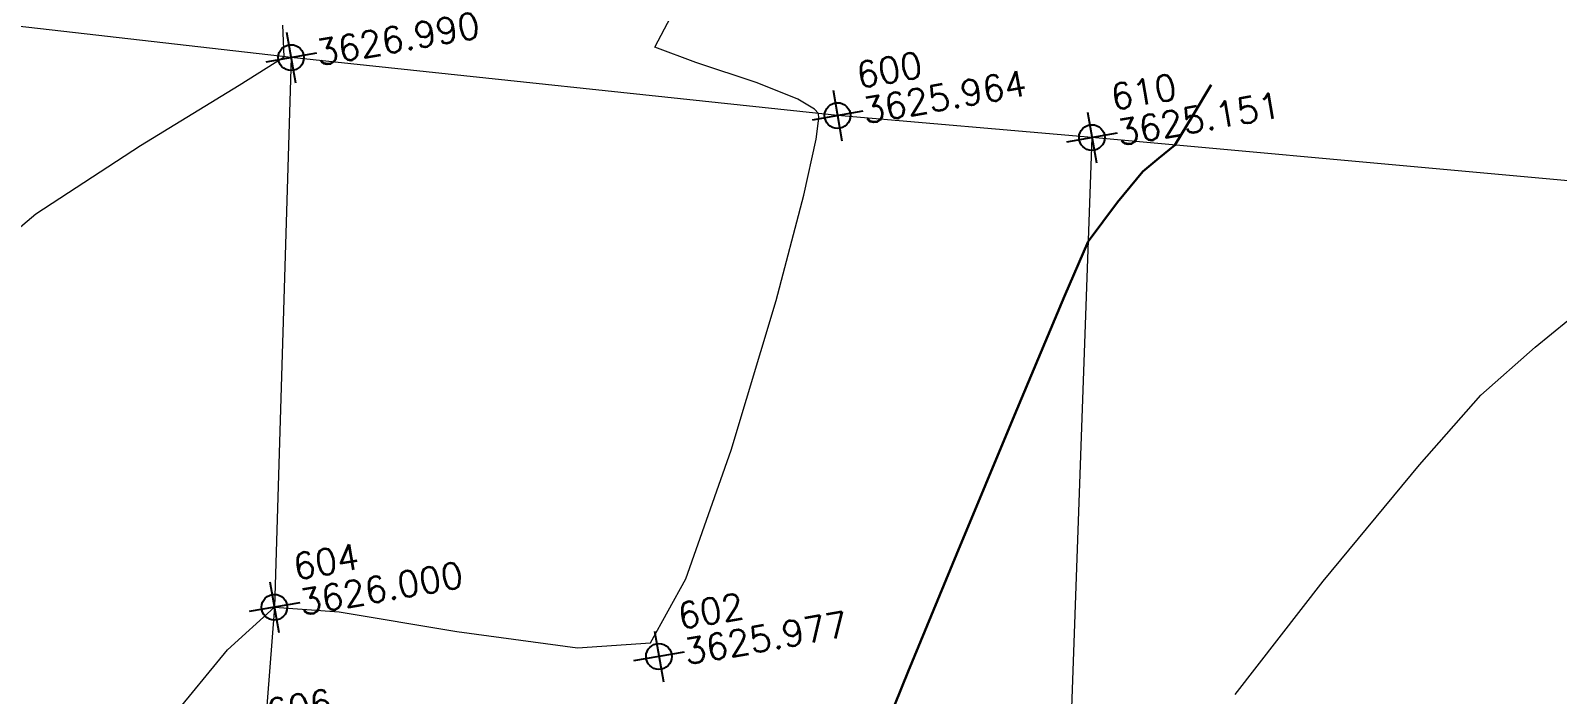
# Model space of a CAD drawing. Header units: millimetres. Extents: x 736950 to 740938, y 8500595 to 8502163.
# Drawn here: x 737860.19 to 737866.12, y 8501306.7 to 8501309.28 of the extents above; entities that cross this region are included whole.
import ezdxf

# ---------------------------------------------------------------- set-up
doc = ezdxf.new("R2010")
doc.units = ezdxf.units.MM
for name, color, linetype, lineweight in [('CONT-MJR', 80, 'Continuous', 30), ('CONT-MNR', 96, 'Continuous', 15), ('pista', 251, 'Continuous', 5)]:
    doc.layers.add(name, color=color, linetype=linetype, lineweight=lineweight)
doc.styles.add('5mm', font='arial.ttf', dxfattribs={"height": 3})

msp = doc.modelspace()

# ---------------------------------------------------------------- hatches: boundary and pattern name
at = {"layer": 'pista'}
h = msp.add_hatch(dxfattribs=at)
h.set_pattern_fill('HONEY', color=256, scale=3, angle=9.94991650582834, style=0)
h.set_pattern_definition([(9.94991650582834, (1479841.21072825, -18.49207214638591), (0.4979252195647159, 0.4170677100899267), [0.375, -0.75]), (129.9499165058283, (1479841.21072825, -18.49207214638591), (-0.6101538418184378, 0.222682034283025), [0.3749999999999999, -0.7499999999999998]), (69.94991650582834, (1479841.21072825, -18.49207214638591), (-0.112228622253722, 0.6397497443729518), [-0.75, 0.375])])
h.paths.add_polyline_path([(737744.7999806425, 8501250.923935566), (737743.4751223363, 8501250.754223157), (737756.465848178, 8501242.026572531), (737763.5739612179, 8501242.006896213), (737770.002546867, 8501243.455222024), (737769.8468594846, 8501244.342704736), (737763.4750639071, 8501242.907173423), (737756.7405500773, 8501242.925815564)])
h.paths.add_polyline_path([(737794.2809870465, 8501256.017245878), (737809.7820272583, 8501263.709828075), (737823.391616501, 8501273.483615467), (737837.0791595323, 8501280.557800073), (737851.5530432165, 8501285.77819753), (737870.8510758049, 8501293.050216693, -0.9976846880626209), (737871.0089264096, 8501292.63424804), (737865.2748787645, 8501289.581801567, 0.7845063948290762), (737866.1540430214, 8501286.121818589), (737883.2588851704, 8501291.348365877), (737897.4188924351, 8501296.516943583), (737903.2981396064, 8501301.44146652, -0.5512150924587264), (737904.1219025984, 8501301.177325813), (737906.855912117, 8501297.98174819, 0.5618964424650519), (737910.2738656431, 8501298.536066804), (737914.22079628, 8501308.558674501), (737925.6412323939, 8501300.72656757, 0.340189525830376), (737928.7023693406, 8501300.894137181), (737936.9171069289, 8501306.117412793, -0.358727273887905), (737938.1716059428, 8501305.962964654), (737943.1732157968, 8501301.051021611, 0.3417074120720416), (737946.0555081918, 8501300.709858142), (737955.8779356404, 8501307.072689936), (737971.8320576148, 8501314.464803053), (737988.5677626224, 8501323.411181662), (738023.1375471824, 8501336.282937778), (738044.4246208373, 8501357.728329657), (738061.4456776979, 8501362.208386911), (738078.9085143938, 8501363.070318012), (738112.0997810266, 8501372.051506756), (738118.6561313582, 8501373.365123207), (738128.3493353954, 8501376.976906104), (738155.2251721952, 8501366.826195797), (738176.6167526407, 8501363.543890122), (738193.8053773039, 8501353.328603027), (738204.7313956148, 8501340.877429372), (738207.705198212, 8501335.751671141), (738214.35685511, 8501331.742925933), (738229.9282901662, 8501313.374534177), (738233.5603594936, 8501308.186787868), (738234.53883727, 8501308.358438132), (738230.6417003467, 8501313.924784988), (738214.9478837823, 8501332.43754055), (738208.3676942562, 8501336.403214611), (738205.4657963786, 8501341.405035153), (738194.387784551, 8501354.029418997), (738176.9261677533, 8501364.406946706), (738155.4549153853, 8501367.70147717), (738128.3514754312, 8501377.93815071), (738118.4090486554, 8501374.233504975), (738111.8936108743, 8501372.928085677), (738078.7671659255, 8501363.964436961), (738061.3074614278, 8501363.102660457), (738043.958527311, 8501358.536303693), (738022.6381405202, 8501337.057350922), (737988.196920163, 8501324.233464561), (737971.4304040315, 8501315.270615296), (737955.4419368334, 8501307.862588815), (737945.5806043665, 8501301.47455489, -0.3391433520832071), (737943.8038299843, 8501301.693147572), (737938.8116631231, 8501306.59581691, 0.3560082385246841), (737936.4342009705, 8501306.876887502), (737928.158540546, 8501301.61487459, -0.3502196171718997), (737926.1502499409, 8501301.468794718), (737914.5128481541, 8501309.44969617, 0.4302069892023044), (737913.4330382891, 8501309.014522241), (737909.4507249827, 8501298.90206584, -0.5704007069138802), (737907.5397775185, 8501298.566836312), (737904.9064502402, 8501301.644734057, 0.4931454261128044), (737902.7202336333, 8501302.131411942), (737896.9620044216, 8501297.308254998), (737882.9728831241, 8501292.20205278), (737866.0373022418, 8501287.027224885, -0.7384715771871906), (737865.6977918843, 8501288.787355538), (737871.5108758068, 8501291.881875956, 0.9119586051647783), (737870.5337161538, 8501293.892406015), (737851.2416702455, 8501286.62264278), (737836.7183275839, 8501281.384406622), (737822.9200107896, 8501274.252970394), (737809.3164408724, 8501264.483505804), (737793.8201376351, 8501256.79327439), (737778.9884914039, 8501246.402265295), (737769.846859484, 8501244.34270474), (737770.0025468671, 8501243.455222024), (737779.3594973255, 8501245.563292695)])
h.paths.add_polyline_path([(738260.5182952256, 8501271.251537092), (738234.538837269, 8501308.358438132), (738233.56035949, 8501308.186787868), (738259.6897886079, 8501270.86568047), (738269.3749442189, 8501234.589470252), (738274.5057655985, 8501215.583008338), (738279.7983711922, 8501189.602392923), (738280.7089290785, 8501189.641305126), (738275.382018582, 8501215.790318219), (738270.2441657205, 8501234.822827347)])

# ---------------------------------------------------------------- linework, layer by layer
at = {"linetype": 'Continuous', "extrusion": (0.9849591664230046, 0.172787269436437, 0)}
for points, elevation in [([(8245949.474062788, 0), (8245949.274062788, 0)], 2195681.150162655), ([(8245948.885062789, 0), (8245948.685062788, 0)], 2195683.203162654), ([(8245948.630062788, 0), (8245948.430062787, 0)], 2195684.162162655), ([(8245947.381062787, 0), (8245947.181062788, 0)], 2195680.717162655), ([(8245946.934062786, 0), (8245946.734062787, 0)], 2195682.156162655)]:
    msp.add_lwpolyline(points, dxfattribs=dict(at, elevation=elevation))
at = {"linetype": 'Continuous', "extrusion": (-0.172787269436437, 0.9849591664230046, 0)}
for points, elevation in [([(-2195681.250162655, 0), (-2195681.050162654, 0)], 8245949.374062787), ([(-2195683.303162655, 0), (-2195683.103162655, 0)], 8245948.785062787), ([(-2195684.262162655, 0), (-2195684.062162655, 0)], 8245948.530062789), ([(-2195680.817162654, 0), (-2195680.617162655, 0)], 8245947.281062788), ([(-2195682.256162655, 0), (-2195682.056162655, 0)], 8245946.834062788)]:
    msp.add_lwpolyline(points, dxfattribs=dict(at, elevation=elevation))
at = {"linetype": 'Continuous'}
for centre in [(737861.1991395064, 8501309.17233284), (737863.3230323767, 8501308.946924156), (737864.3116689711, 8501308.86146256), (737861.1342959423, 8501307.035996417), (737862.6288880922, 8501306.84436055)]:
    msp.add_circle(centre, 0.05, dxfattribs=at)
at = {"layer": 'CONT-MJR', "elevation": 3625}
for points in [[(737864.7038718051, 8501308.946777098), (737864.7749749817, 8501309.066562597)], [(737864.5721422187, 8501308.780912237), (737864.6338530328, 8501308.832126439)], [(737864.4115282729, 8501308.609770196), (737864.509919422, 8501308.730049916)], [(737864.204808978, 8501308.244898962), (737864.2972677852, 8501308.45742093)], [(737863.5981404906, 8501306.786723442), (737863.7853427212, 8501307.240638798)]]:
    msp.add_lwpolyline(points, dxfattribs=at)
at = {"layer": 'CONT-MJR', "extrusion": (0.8534325612455151, -0.5212032841472897, 0), "elevation": -3801192.378532988}
msp.add_lwpolyline([(7639871.240961133, 3625.000000000013), (7639871.37530175, 3625.000000000013)], dxfattribs=at)
at = {"layer": 'CONT-MJR', "extrusion": (0.6328856182763548, -0.7742453062040197, 0), "elevation": -6115114.544267872}
msp.add_lwpolyline([(5951644.165195459, 3625.000000000003), (5951644.245561198, 3625.000000000003)], dxfattribs=at)
at = {"layer": 'CONT-MJR', "extrusion": (0.8000036812884341, -0.599995091584051, 0), "elevation": -4510449.192389011}
msp.add_lwpolyline([(7243793.018321035, 3625.000000000013), (7243793.208756741, 3625.000000000013)], dxfattribs=at)
at = {"layer": 'CONT-MJR', "extrusion": (0.9220209702215004, -0.3871399365498256, 0), "elevation": -2610869.664511008}
msp.add_lwpolyline([(8124040.676583513, 3625.000000000006), (8124041.177545927, 3625.000000000006)], dxfattribs=at)
at = {"layer": 'CONT-MJR', "extrusion": (0.9233550787360479, -0.3839471299181006, 0), "elevation": -2582742.241983631}
msp.add_lwpolyline([(8133025.899192222, 3625.000000000003), (8133026.486574395, 3625.000000000003)], dxfattribs=at)
at = {"layer": 'CONT-MJR', "extrusion": (0.9278970934927014, -0.3728364036515168, 0), "elevation": -2484935.160591573}
msp.add_lwpolyline([(8163440.056775949, 3625.000000000006), (8163440.26860653, 3625.000000000006)], dxfattribs=at)
at = {"layer": 'CONT-MNR', "extrusion": (0.9990166245084644, 0.04433716224245637, 0), "elevation": 1114059.50198889}
msp.add_lwpolyline([(8460234.52580935, 3627.000000000003), (8460234.648983974, 3627.000000000003)], dxfattribs=at)
at = {"layer": 'CONT-MNR', "extrusion": (0.8830093206093698, -0.4693554513553446, 0), "elevation": -3338596.258597344}
msp.add_lwpolyline([(7853055.112161859, 3626), (7853055.245131827, 3626)], dxfattribs=at)
at = {"layer": 'CONT-MNR'}
for points, elevation in [([(737860.997931749, 8501309.064880965), (737861.1723984819, 8501309.175411455)], 3627), ([(737862.7724952933, 8501309.153704152), (737862.6125941017, 8501309.2131452)], 3626), ([(737863.0104894944, 8501309.073977321), (737862.7724952933, 8501309.153704152)], 3626), ([(737863.2338753184, 8501308.97194993), (737863.168515145, 8501309.01055349)], 3626), ([(737863.2485097988, 8501308.954833236), (737863.2338753184, 8501308.97194993)], 3626), ([(737863.2396365104, 8501308.854720445), (737863.2504517946, 8501308.93677373)], 3626), ([(737863.1919105805, 8501308.63717277), (737863.2396365104, 8501308.854720445)], 3626), ([(737859.9603080618, 8501308.356885223), (737860.207121012, 8501308.565005269)], 3627), ([(737865.822836401, 8501307.859767456), (737866.0338498371, 8501308.046431437)], 3624), ([(737865.5847153395, 8501307.588988375), (737865.822836401, 8501307.859767456)], 3624), ([(737861.1342959427, 8501307.03599644), (737861.386478894, 8501307.017881434)], 3626), ([(737861.386478894, 8501307.017881434), (737861.844140475, 8501306.941778567)], 3626), ([(737862.312412272, 8501306.878089724), (737862.5964258693, 8501306.897216806)], 3626)]:
    msp.add_lwpolyline(points, dxfattribs=dict(at, elevation=elevation))
at = {"layer": 'CONT-MNR', "extrusion": (0.5204845765554227, -0.8538710708109991, 0), "elevation": -6874976.605459896}
msp.add_lwpolyline([(5054837.960262364, 3627.000000000003), (5054838.409215, 3627.000000000003)], dxfattribs=at)
at = {"layer": 'CONT-MNR', "extrusion": (0.372471667068918, 0.9280435642958262, 0), "elevation": 8164418.239779877}
msp.add_lwpolyline([(2481727.574557467, 3626.000000000009), (2481727.744835734, 3626.000000000009)], dxfattribs=at)
at = {"layer": 'CONT-MNR', "extrusion": (0.9942679730570951, 0.1069167795667992, 0), "elevation": 1642566.372042322}
msp.add_lwpolyline([(8373689.24239919, 3626), (8373689.260562812, 3626)], dxfattribs=at)
at = {"layer": 'CONT-MNR', "extrusion": (-0.5469393241061602, 0.8371722497469065, 0), "elevation": 6713494.854190515}
msp.add_lwpolyline([(-5267416.050156112, 3627.00000000001), (-5267416.536869653, 3627.00000000001)], dxfattribs=at)
at = {"layer": 'CONT-MNR', "extrusion": (0.9670606422281227, -0.2545460945552515, 0), "elevation": -1450416.45995562}
msp.add_lwpolyline([(8409100.760943796, 3626.000000000013), (8409101.1842607, 3626.000000000013)], dxfattribs=at)
at = {"layer": 'CONT-MNR', "extrusion": (-0.6335201856194388, 0.7737261624196974, 0), "elevation": 6110231.423586269}
msp.add_lwpolyline([(-5956656.506333751, 3624), (-5956656.916512292, 3624)], dxfattribs=at)
at = {"layer": 'CONT-MNR', "extrusion": (0.9579396988652003, -0.2869695686619918, 0), "elevation": -1732788.414553287}
msp.add_lwpolyline([(8355484.287913352, 3626.000000000013), (8355484.894690776, 3626.000000000013)], dxfattribs=at)
at = {"layer": 'CONT-MNR', "extrusion": (0.9426115873670659, -0.3338912927306438, 0), "elevation": -2142994.471122401}
msp.add_lwpolyline([(8259796.565739286, 3626.00000000001), (8259797.096292119, 3626.00000000001)], dxfattribs=at)
at = {"layer": 'CONT-MNR', "extrusion": (0.7696749499532884, -0.6384359571753482, 0), "elevation": -4859623.790829813}
msp.add_lwpolyline([(7014322.826912868, 3624.000000000003), (7014323.413936622, 3624.000000000003)], dxfattribs=at)
at = {"layer": 'CONT-MNR', "extrusion": (0.8771273664378955, -0.4802578297599341, 0), "elevation": -3435619.724584453}
msp.add_lwpolyline([(7811093.219256612, 3626), (7811093.503390281, 3626)], dxfattribs=at)
at = {"layer": 'CONT-MNR', "extrusion": (0.7904792939921877, -0.6124887637904981, 0), "elevation": -4623687.928835747}
msp.add_lwpolyline([(7172040.85701739, 3624.000000000013), (7172041.414080705, 3624.000000000013)], dxfattribs=at)
at = {"layer": 'CONT-MNR', "extrusion": (-0.6732994890822279, 0.7393698654946731, 0), "elevation": 5788808.71499852}
msp.add_lwpolyline([(-6269477.72501584, 3626.000000000013), (-6269477.971485694, 3626.000000000013)], dxfattribs=at)
at = {"layer": 'CONT-MNR', "extrusion": (-0.1347675105104637, -0.9908772467419021, 0), "elevation": -8523191.420012841}
msp.add_lwpolyline([(-414569.460031005, 3626.000000000011), (-414568.9874479489, 3626.000000000011)], dxfattribs=at)
at = {"layer": 'CONT-MNR', "extrusion": (0.7734294284583234, -0.6338824174834253, 0), "elevation": -4818145.576118509}
msp.add_lwpolyline([(7042877.653483768, 3626.000000000011), (7042877.997711034, 3626.000000000011)], dxfattribs=at)
at = {"layer": 'pista'}
for points in [[(737861.1991395064, 8501309.17233284), (737859.0117258753, 8501309.424163353), (737857.8584652804, 8501309.469968777), (737857.8566320674, 8501306.198927097), (737857.8684069364, 8501305.95239409), (737857.9833390028, 8501304.811086673)], [(737864.3116689711, 8501308.86146256), (737863.3230323767, 8501308.946924156), (737861.1991395064, 8501309.17233284), (737861.1342959423, 8501307.035996417), (737861.0162428084, 8501305.50392473), (737861.3094660897, 8501304.51535098)], [(737867.3862866135, 8501308.581506575), (737864.3116689711, 8501308.86146256), (737864.2235451515, 8501306.38904872), (737864.2279647759, 8501306.06290693), (737864.4683236231, 8501304.247127036), (737864.4820805036, 8501304.168707106)]]:
    msp.add_lwpolyline(points, dxfattribs=at)

# ---------------------------------------------------------------- texts
at = {"color": 1, "char_height": 0.1, "attachment_point": 1, "rotation": 9.94991650582834, "style": '5mm'}
for s, insert, width in [('\\Ftxt.shx;\\W1.0000000000;\\T1.0000000000;\\o\\l3626.990', (737861.2889960597, 8501309.238859525), 0.8166666666666668), ('\\Ftxt.shx;\\W1.0000000000;\\T1.0000000000;\\o\\l3625.964', (737863.41288893, 8501309.01345084), 0.8333333333333334), ('\\Ftxt.shx;\\W1.0000000000;\\T1.0000000000;\\o\\l3625.151', (737864.4015255244, 8501308.927989243), 0.7666666666666666), ('\\Ftxt.shx;\\W1.0000000000;\\T1.0000000000;\\o\\l3626.000', (737861.2241524956, 8501307.102523101), 0.7833333333333335), ('\\Ftxt.shx;\\W1.0000000000;\\T1.0000000000;\\o\\l3625.977', (737862.7187446456, 8501306.910887234), 0.8333333333333334)]:
    msp.add_mtext(s, dxfattribs=dict(at, insert=insert, width=width))
at = {"color": 2, "char_height": 0.1, "attachment_point": 1, "rotation": 9.94991650582834, "style": '5mm'}
for s, insert, width in [('\\Ftxt.shx;\\W1.0000000000;\\T1.0000000000;\\o\\l600', (737863.3886987122, 8501309.151345124), 0.3666666666666667), ('\\Ftxt.shx;\\W1.0000000000;\\T1.0000000000;\\o\\l610', (737864.3773353066, 8501309.065883527), 0.35), ('\\Ftxt.shx;\\W1.0000000000;\\T1.0000000000;\\o\\l604', (737861.1999622778, 8501307.240417385), 0.3833333333333333), ('\\Ftxt.shx;\\W1.0000000000;\\T1.0000000000;\\o\\l602', (737862.6945544278, 8501307.048781518), 0.3833333333333333), ('\\Ftxt.shx;\\W1.0000000000;\\T1.0000000000;\\o\\l606', (737861.0951178237, 8501306.674794152), 0.3833333333333333)]:
    msp.add_mtext(s, dxfattribs=dict(at, insert=insert, width=width))

doc.saveas('drawing.dxf')
